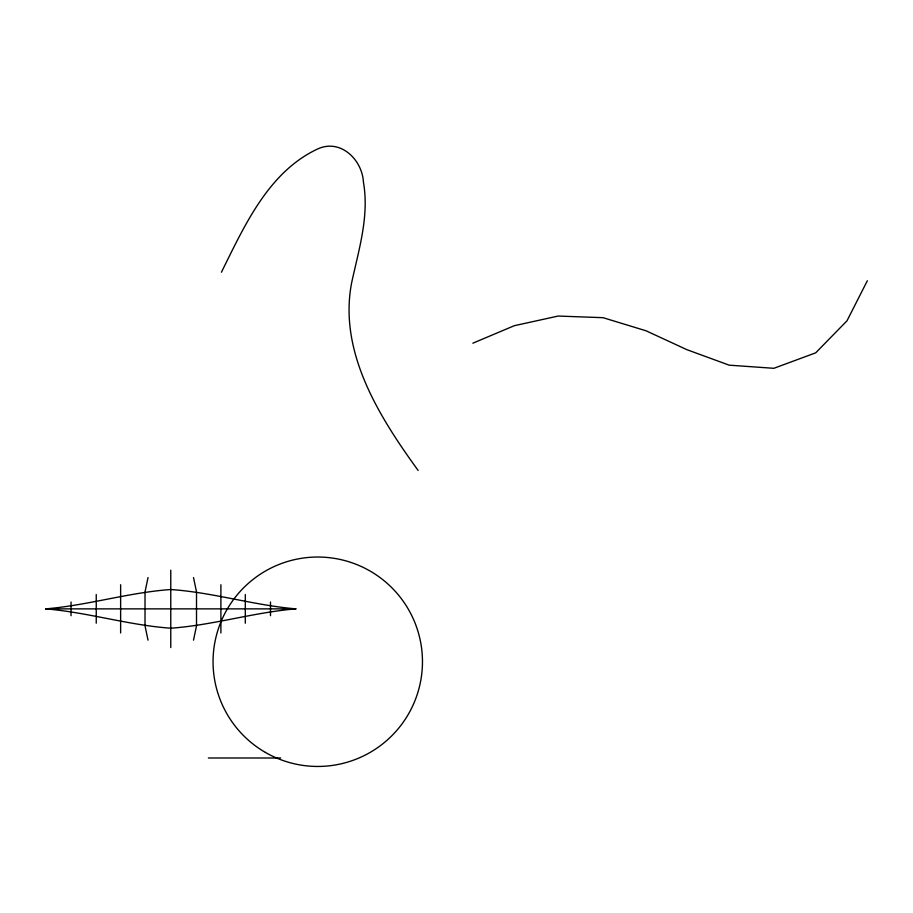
<?xml version="1.0" encoding="UTF-8"?>
<svg xmlns="http://www.w3.org/2000/svg" width="913" height="913" viewBox="0 0 913 913"><rect width="100%" height="100%" fill="white"/><g stroke="black" fill="none" stroke-linecap="round" stroke-linejoin="round"><path stroke-width="1.37" d="M148.032 577.564L145.019 591.898L145.019 625.827L148.032 640.161M193.51 640.161L196.512 625.827L196.512 591.898L193.51 577.564M221.414 272.234C244.285 226.241 268.228 172.203 317.347 149.116C340.332 138.171 362.313 159.661 363.442 182.258C369.4 216.358 358.695 250.014 351.585 283.019C338.415 352.327 379.363 416.91 418.154 470.48M867.35 280.736L847.002 320.805L815.72 352.829L773.87 368.304L729.179 365.166L686.953 349.702L646.073 330.803L603.071 317.69L558.208 316.046L514.304 325.701L472.843 343.197M45.65 608.868C87.842 605.365 128.585 592.514 170.765 589.524C212.969 592.423 253.711 605.285 295.892 608.868C253.688 612.361 212.957 625.211 170.765 628.201C128.585 625.211 87.842 612.361 45.65 608.868L295.892 608.868M208.381 757.995L280.679 757.995M270.499 602.032L270.499 615.704M245.3 594.523L245.3 623.202M220.9 584.742L220.9 632.983M170.765 570.18L170.765 647.545M120.63 584.742L120.63 632.983M96.242 594.523L96.242 623.202M71.043 602.032L71.043 615.704M265.409 752.426A104.71 104.71 0 0 0 422.468 661.742A104.71 104.71 0 0 0 265.409 571.059A104.71 104.71 0 0 0 265.409 752.426"/></g></svg>
